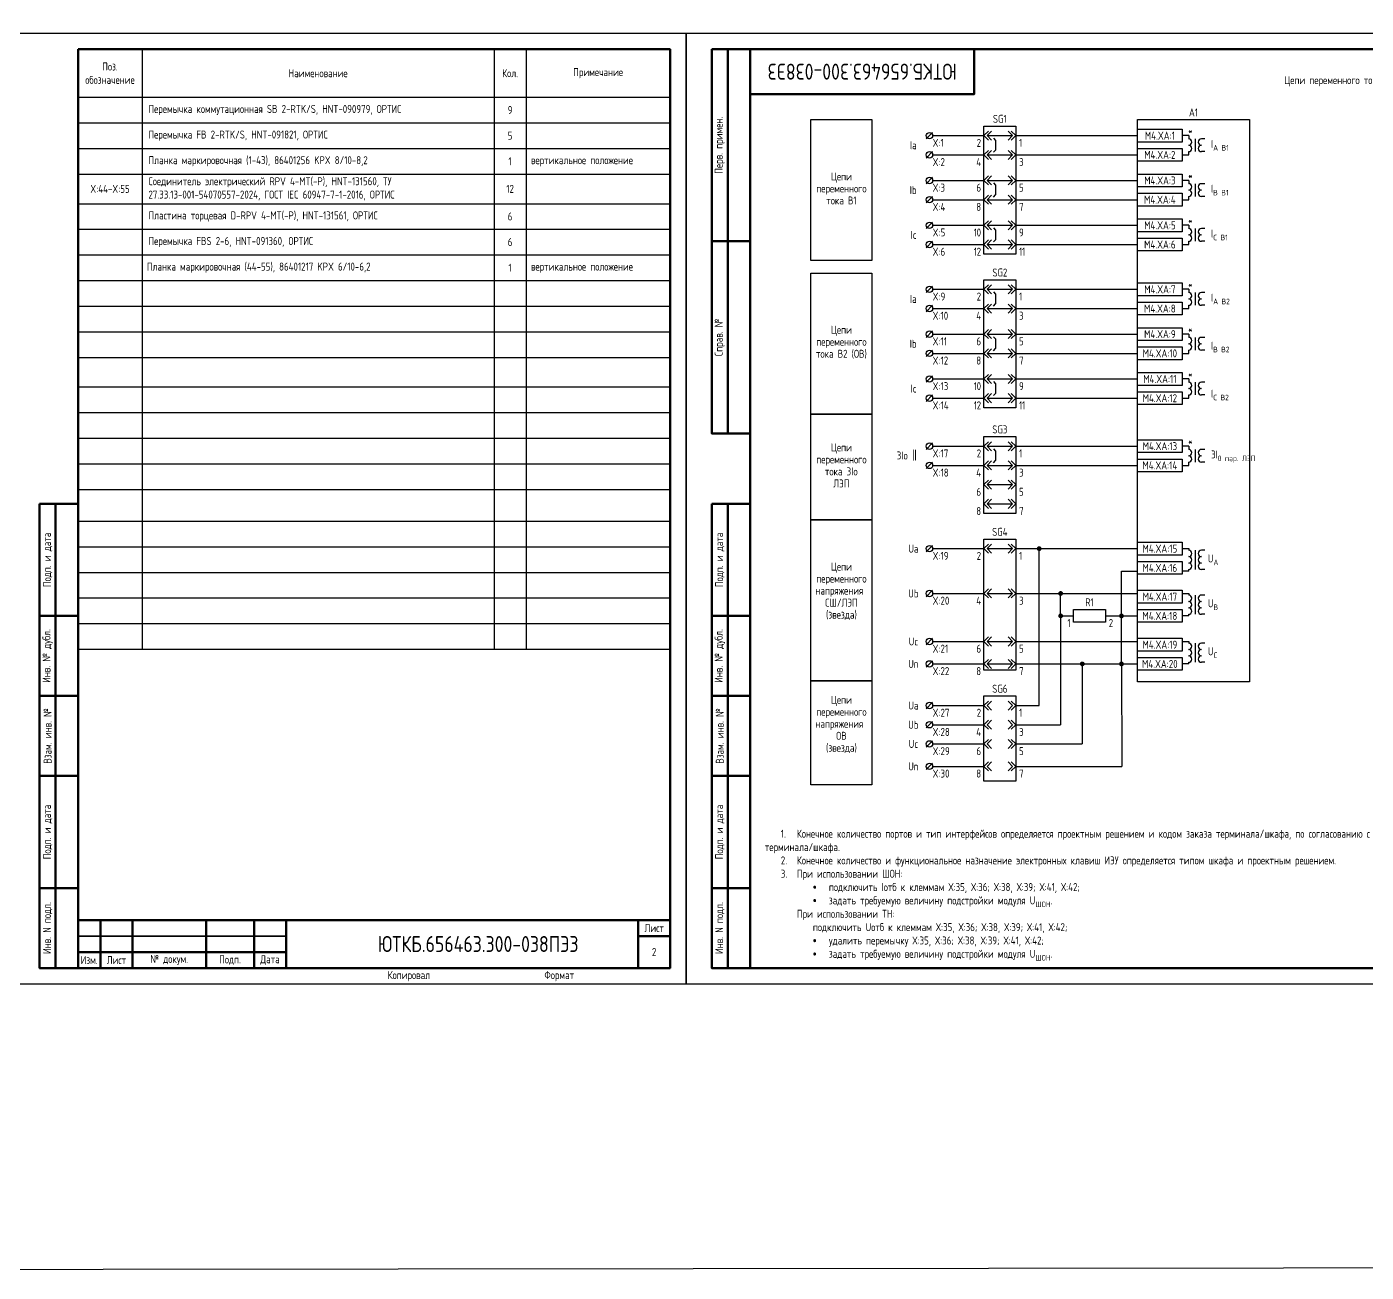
# Model space of a CAD drawing. Header units: millimetres. Extents: x -920 to 1754, y -90 to 589.
# Drawn here: x -206 to 212.5, y -90 to 299 of the extents above; entities that cross this region are included whole.
import ezdxf

# ---------------------------------------------------------------- set-up
doc = ezdxf.new("R2010")
doc.units = ezdxf.units.MM
doc.styles.add('Gost_type_A', font='GOST_0.TTF')

# ---------------------------------------------------------------- blocks, each defined once
blk = doc.blocks.new('Штамп угловой верхний')
at = {"lineweight": 50}
blk.add_lwpolyline([(0, 0), (70, 0), (70, -14), (0, -14)], close=True, dxfattribs=at)
blk = doc.blocks.new('Формат_А3')
blk.add_lwpolyline([(-420, 297), (0, 297), (0, 0), (-420, 0)], close=True)
at = {"lineweight": 50}
blk.add_lwpolyline([(-400, 292), (-5, 292), (-5, 5), (-400, 5)], close=True, dxfattribs=at)
blk = doc.blocks.new('Штамп левый верхний')
at = {"lineweight": 50}
for points in [[(-12, 0), (-7, 0), (-7, -60), (-12, -60)], [(-7, 0), (0, 0), (0, -60), (-7, -60)], [(-12, -60), (-7, -60), (-7, -120), (-12, -120)], [(-7, -60), (0, -60), (0, -120), (-7, -120)]]:
    blk.add_lwpolyline(points, close=True, dxfattribs=at)
at = {"char_height": 2.5, "width": 60, "attachment_point": 5, "rotation": 90, "style": 'Gost_type_A'}
for s, insert in [('Перв. примен.', (-9.5, -30)), ('Справ. №', (-9.5, -90))]:
    blk.add_mtext(s, dxfattribs=dict(at, insert=insert))
blk = doc.blocks.new('Штамп левый нижний')
at = {"lineweight": 50}
for points in [[(-12, 145), (-7, 145), (-7, 110), (-12, 110)], [(-7, 145), (0, 145), (0, 110), (-7, 110)], [(-12, 110), (-7, 110), (-7, 85), (-12, 85)], [(-7, 110), (0, 110), (0, 85), (-7, 85)], [(-12, 85), (-7, 85), (-7, 60), (-12, 60)], [(-7, 85), (0, 85), (0, 60), (-7, 60)], [(-12, 60), (-7, 60), (-7, 25), (-12, 25)], [(-7, 60), (0, 60), (0, 25), (-7, 25)], [(-12, 25), (-7, 25), (-7, 0), (-12, 0)], [(-7, 25), (0, 25), (0, 0), (-7, 0)]]:
    blk.add_lwpolyline(points, close=True, dxfattribs=at)
at = {"char_height": 2.5, "attachment_point": 5, "rotation": 90, "style": 'Gost_type_A'}
for s, insert, width in [('Подп. и дата', (-9.5, 127.5), 35), ('Инв. № дубл.', (-9.5, 97.5), 25), ('Взам. инв. №', (-9.5, 72.5), 25), ('Подп. и дата', (-9.5, 42.5), 35), ('Инв. N подл.', (-9.5, 12.5), 25)]:
    blk.add_mtext(s, dxfattribs=dict(at, insert=insert, width=width))
blk = doc.blocks.new('Формат_А4')
blk.add_lwpolyline([(0, 297), (0, 0), (-210, 0), (-210, 297)], close=True)
at = {"lineweight": 50}
blk.add_lwpolyline([(-190, 292), (-5, 292), (-5, 5), (-190, 5)], close=True, dxfattribs=at)
blk = doc.blocks.new('Штамп малый нижний')
at = {"lineweight": 50}
for points in [[(-185, 15), (-178, 15), (-178, 5), (-185, 5)], [(-178, 15), (-168, 15), (-168, 5), (-178, 5)], [(-168, 15), (-145, 15), (-145, 5), (-168, 5)], [(-145, 15), (-130, 15), (-130, 5), (-145, 5)], [(-130, 15), (-120, 15), (-120, 5), (-130, 5)], [(-120, 15), (-10, 15), (-10, 0), (-120, 0)], [(-10, 15), (0, 15), (0, 10), (-10, 10)], [(-10, 10), (0, 10), (0, 0), (-10, 0)], [(-185, 5), (-178, 5), (-178, 0), (-185, 0)], [(-178, 5), (-168, 5), (-168, 0), (-178, 0)], [(-168, 5), (-145, 5), (-145, 0), (-168, 0)], [(-145, 5), (-130, 5), (-130, 0), (-145, 0)], [(-130, 5), (-120, 5), (-120, 0), (-130, 0)]]:
    blk.add_lwpolyline(points, close=True, dxfattribs=at)
for points in [[(-185, 15), (-178, 15), (-178, 10), (-185, 10)], [(-178, 15), (-168, 15), (-168, 10), (-178, 10)], [(-168, 15), (-145, 15), (-145, 10), (-168, 10)], [(-145, 15), (-130, 15), (-130, 10), (-145, 10)], [(-130, 15), (-120, 15), (-120, 10), (-130, 10)], [(-185, 10), (-178, 10), (-178, 5), (-185, 5)], [(-178, 10), (-168, 10), (-168, 5), (-178, 5)], [(-168, 10), (-145, 10), (-145, 5), (-168, 5)], [(-145, 10), (-130, 10), (-130, 5), (-145, 5)], [(-130, 10), (-120, 10), (-120, 5), (-130, 5)]]:
    blk.add_lwpolyline(points, close=True)
at = {"char_height": 2.5, "style": 'Gost_type_A'}
for s, insert, width, attachment_point in [('Лист', (-5, 12.5), 10, 5), ('Изм.', (-181.5, 2.5), 7, 5), ('Лист', (-173, 2.5), 10, 5), ('№ докум.', (-156.5, 2.5), 23, 5), ('Подп.', (-137.5, 2.5), 15, 5), ('Дата', (-125, 2.5), 10, 5), ('Копировал', (-75, -2.53), 13.1202, 6), ('Формат', (-30, -2.53), 13.1202, 6)]:
    blk.add_mtext(s, dxfattribs=dict(at, insert=insert, width=width, attachment_point=attachment_point))
blk = doc.blocks.new('БИ_разъем')
for p, q in [((0, 0), (1.41, 1.41)), ((0, 0), (1.41, 1.41)), ((0, 0), (1.41, -1.41)), ((0, 0), (1.41, -1.41)), ((1, 0), (2.41, 1.41)), ((1, 0), (2.41, -1.41)), ((1, 0), (9, 0)), ((9, 0), (7.59, 1.41)), ((9, 0), (7.59, -1.41)), ((10, 0), (8.59, 1.41)), ((10, 0), (8.59, 1.41)), ((10, 0), (8.59, -1.41)), ((10, 0), (8.59, -1.41))]:
    blk.add_line(p, q)
blk = doc.blocks.new('БИ_перемычка')
for p, q in [((2.97, -0.79), (3.67, -1.5)), ((3.67, -1.5), (3.67, -4.5)), ((2.97, -5.21), (3.67, -4.5))]:
    blk.add_line(p, q)
blk = doc.blocks.new('*T17')
at = {"color": 0, "lineweight": -2, "transparency": 16777216}
for p, q in [((0, 0), (185, 0)), ((0, 0), (0, -15)), ((20, 0), (20, -15)), ((130, 0), (130, -15)), ((140, 0), (140, -15)), ((185, 0), (185, -15)), ((210, 0), (395, 0)), ((210, 0), (210, -15)), ((230, 0), (230, -15)), ((340, 0), (340, -15)), ((350, 0), (350, -15)), ((395, 0), (395, -15))]:
    blk.add_line(p, q, dxfattribs=at)
at = {"color": 0, "linetype": 'ByBlock', "lineweight": -2, "transparency": 16777216}
for p, q in [((0, -15), (185, -15)), ((0, -15), (0, -245.44)), ((20, -15), (20, -245.44)), ((130, -15), (130, -245.44)), ((140, -15), (140, -105.55)), ((185, -15), (185, -245.44)), ((210, -15), (395, -15)), ((210, -15), (210, -187.4)), ((230, -15), (230, -187.4)), ((340, -15), (340, -187.4)), ((350, -15), (350, -64.25)), ((395, -15), (395, -187.4)), ((210, -23), (395, -23)), ((0, -28.63), (185, -28.63)), ((210, -31), (395, -31)), ((0, -38.06), (185, -38.06)), ((210, -39), (395, -39)), ((0, -47.49), (185, -47.49)), ((210, -48.25), (395, -48.25)), ((0, -56.88), (185, -56.88)), ((210, -56.25), (395, -56.25)), ((0, -64.88), (185, -64.88)), ((210, -64.25), (395, -64.25)), ((350, -64.25), (350, -72.25)), ((0, -72.88), (185, -72.88)), ((210, -72.25), (395, -72.25)), ((350, -72.25), (350, -88.25)), ((0, -80.88), (185, -80.88)), ((210, -80.25), (395, -80.25)), ((0, -89.55), (185, -89.55)), ((210, -88.25), (395, -88.25)), ((350, -88.25), (350, -96.25)), ((0, -97.55), (185, -97.55)), ((210, -96.25), (395, -96.25)), ((350, -96.25), (350, -113.5)), ((0, -105.55), (185, -105.55)), ((140, -105.55), (140, -185.55)), ((210, -105.5), (395, -105.5)), ((0, -113.55), (185, -113.55)), ((210, -113.5), (395, -113.5)), ((350, -113.5), (350, -121.5)), ((0, -121.55), (185, -121.55)), ((210, -121.5), (395, -121.5)), ((350, -121.5), (350, -187.4)), ((0, -129.55), (185, -129.55)), ((210, -129.5), (395, -129.5)), ((0, -137.55), (185, -137.55)), ((210, -137.5), (395, -137.5)), ((0, -145.55), (185, -145.55)), ((210, -147.4), (395, -147.4)), ((0, -153.55), (185, -153.55)), ((210, -155.4), (395, -155.4)), ((0, -161.55), (185, -161.55)), ((210, -163.4), (395, -163.4)), ((0, -169.55), (185, -169.55)), ((210, -171.4), (395, -171.4)), ((0, -177.55), (185, -177.55)), ((210, -179.4), (395, -179.4)), ((0, -185.55), (185, -185.55)), ((140, -185.55), (140, -245.44)), ((210, -187.4), (395, -187.4)), ((0, -193.55), (185, -193.55)), ((0, -202.98), (185, -202.98)), ((0, -210.98), (185, -210.98)), ((0, -218.98), (185, -218.98)), ((0, -228.03), (185, -228.03)), ((0, -237.44), (185, -237.44)), ((0, -245.44), (185, -245.44))]:
    blk.add_line(p, q, dxfattribs=at)
at = {"transparency": 16777216, "char_height": 2.5, "style": 'Gost_type_A'}
for s, insert, width, attachment_point in [('Поз. обозначение', (10, -7.5), 17, 5), ('Поз. обозначение', (220, -7.5), 17, 5), ('Наименование', (75, -7.5), 107, 5), ('Кол.', (135, -7.5), 7, 5), ('Примечание', (162.5, -7.5), 42, 5), ('Наименование', (285, -7.5), 107, 5), ('Кол.', (345, -7.5), 7, 5), ('Примечание', (372.5, -7.5), 42, 5), ('Перемычка ПС 2-8, 15000020, СТЭЗ ', (21.5, -109.55), 107, 4), ('6', (135, -109.55), 7, 5), ('2', (135, -117.55), 7, 5), ('Планка маркировочная (1-14) (14,12,10,8,6,4,2; 13,11,9,7,5,3,1), 86401256 KPX 8/10-8,2', (21.5, -125.55), 107, 4), ('2', (135, -125.55), 7, 5), ('{\\C256;Блок испытательный, в составе:}', (21.5, -133.55), 107, 4), ('Блок базовый ЭПББ 4+1, 111505, ТУ 27.33.13-001-53942713-2023, ЭПРОМ', (21.5, -141.55), 107, 4), ('8', (135, -141.55), 7, 5), ('Крышка рабочая ЭПРК 4+1, 121505, ТУ 27.33.13-001-53942713-2023, ЭПРОМ', (21.5, -149.55), 107, 4), ('8', (135, -149.55), 7, 5), ('Холостая крышка ЭПХК 4+1, 141505, ТУ 27.33.13-001-53942713-2023, ЭПРОМ', (21.5, -157.55), 107, 4), ('2', (135, -157.55), 7, 5), ('Перемычка ПС 2-8, 15000020, СТЭЗ ', (21.5, -165.55), 107, 4), ('4', (135, -165.55), 7, 5), ('Планка маркировочная (1-10) (2,4.6,8,10; 1,3,5,7,9), 86401256 KPX 8/10-8,2', (21.5, -173.55), 107, 4), ('8', (135, -173.55), 7, 5), ('Планка маркировочная (1-10) (10,8,6,4,2; 9,7,5,3,1), 86401256 KPX 8/10-8,2', (21.5, -181.55), 107, 4), ('8', (135, -181.55), 7, 5)]:
    blk.add_mtext(s, dxfattribs=dict(at, insert=insert, width=width, attachment_point=attachment_point))
at = {"color": 0, "transparency": 16777216, "char_height": 2.5, "style": 'Gost_type_A'}
for s, insert, width, attachment_point in [('{\\C256;Интеллектуальное электронное устройство \\C5;ЮНИТ-М510-ВЧ-Р102-К101-В120-М179.0700-В101-С01.03\\C256;,\\PНЛПР.656122.602-XXX, }ООО Юнител Инжиниринг', (22, -21.81), 106, 4), ('A1', (10, -21.81), 18, 5), ('1', (135, -21.81), 7, 5), ('Перемычка коммутационная SB 2-RTK/S, HNT-090979, ОРТИС', (232, -19), 106, 4), ('9', (345, -19), 7, 5), ('Перемычка FB 2-RTK/S, HNT-091821, ОРТИС', (232, -27), 106, 4), ('5', (345, -27), 7, 5), ('A1.1', (10, -33.34), 18, 5), ('Блок интерфейсный {\\C5;ИЧМ ЮНИТ-ИЧМ-СУГР-К-С}, ТУ 27.12.23-609-61775353-2024,     ООО Юнител Инжиниринг', (22, -33.34), 106, 4), ('1', (135, -33.34), 7, 5), ('{\\C256;Планка маркировочная} (1-43), 86401256 KPX 8/10-8,2', (232, -35), 106, 4), ('1', (345, -35), 7, 5), ('вертикальное положение', (351.5, -35), 42, 4), ('A2', (10, -42.78), 18, 5), ('{\\C256;Приемопередатчик высокочастотных защит универсальный ПВЗУ-ЕК, ООО "Уралэнергосервис"                            }', (22, -42.78), 106, 4), ('1', (135, -42.78), 7, 5), ('Соединитель электрический RPV 4-MT(-P), HNT-131560, ТУ 27.33.13-001-54070557-2024, ГОСТ IEC 60947-7-1-2016, ОРТИС ', (232, -43.62), 106, 4), ('X:44-X:55', (220, -43.62), 18, 5), ('12', (345, -43.62), 7, 5), ('Светильник светодиодный ЖКХ-08 Д с кабелем 3 м, 5000 К,\\PТУ 3461-009-01281952-2018, Фокус ', (22, -52.19), 106, 4), ('EL1', (10, -52.19), 18, 5), ('1', (135, -52.19), 7, 5), ('Пластина торцевая D-RPV 4-MT(-P), HNT-131561, ОРТИС', (232, -52.25), 106, 4), ('6', (345, -52.25), 7, 5), ('HL1', (10, -60.88), 18, 5), ('{\\C256;Лампа СКЛ 14Н-2-Ж-2-220 П Ч IP65 ЯШГК.433137.068 ТУ, Протон-Импульс}', (22, -60.88), 106, 4), ('1', (135, -60.88), 7, 5), ('Перемычка FBS 2-6, HNT-091360, ОРТИС', (232, -60.25), 106, 4), ('6', (345, -60.25), 7, 5), ('{\\C256;Планка маркировочная} (44-55), 86401217 KPX 6/10-6,2', (231.5, -68.25), 107, 4), ('R1', (10, -68.88), 18, 5), ('{\\C256;Резистор С5-35В, 16 Вт, 15 кОм, ±10%, ОЖО.467.541 ТУ, Кермет}', (22, -68.88), 106, 4), ('1', (135, -68.88), 7, 5), ('1', (345, -68.25), 7, 5), ('вертикальное положение', (351.5, -68.25), 42, 4), ('{\\C256;Резистор С5-35В, 16 Вт, 68 Ом, ±10%, ОЖО.467.541 ТУ, Кермет}', (22, -76.88), 106, 4), ('R2-R4', (10, -76.88), 18, 5), ('3', (135, -76.88), 7, 5), ('SG1, SG2', (10, -85.21), 18, 5), ('{\\C256;Блок испытательный, в составе:}', (22, -85.21), 106, 4), ('{\\C256;Блок базовый ЭПББ 6+1, 111507, ТУ 27.33.13-001-53942713-2023, НПП "ЭПРОМ"}', (22, -93.55), 106, 4), ('2', (135, -93.55), 7, 5), ('{\\C256;Крышка рабочая ЭПРК 6+1, 121507, ТУ 27.33.13-001-53942713-2023, НПП "ЭПРОМ"}', (22, -101.55), 106, 4), ('2', (135, -101.55), 7, 5), ('{\\C256;Планка маркировочная} (1-14) (2,4.6,8,10,12,14; 1,3,5,7,9,11,13){\\C256;, 86401256 KPX 8/10-8,2}', (21.5, -117.55), 107, 4), ('горизонтальное положение', (141.5, -117.55), 42, 4), ('горизонтальное положение', (141.5, -125.55), 42, 4), ('SG3-SG10', (10, -133.55), 18, 5), ('горизонтальное положение', (141.5, -173.55), 42, 4), ('горизонтальное положение', (141.5, -181.55), 42, 4), ('SQ1, SQ2', (10, -189.55), 18, 5), ('{\\C256;Выключатель путевой ВВП11-10А313-20У311, ТУ 3428-155-00216823-2005, ВНИИР }', (22, -189.55), 106, 4), ('2', (135, -189.55), 7, 5), ('{\\C256;Блок-приставка конденсаторная ЮНИТ-БК-02, ТУ 27.12.31-601-61775353-2016, }ООО Юнител Инжиниринг', (22, -198.26), 106, 4), ('UZ1', (10, -198.26), 18, 5), ('1', (135, -198.26), 7, 5), ('WE1', (10, -206.98), 18, 5), ('Кабель 3м 2х0,75, Фокус', (22, -206.98), 106, 4), ('1', (135, -206.98), 7, 5), ('{\\C256;в составе позиции} EL1', (141.5, -206.98), 42, 4), ('Провод ПВСнг(А)-LS 2х0,75, ГОСТ 7399-97', (22, -214.98), 106, 4), ('WE2', (10, -214.98), 18, 5), ('4', (135, -214.98), 7, 5), ('{\\C256;м}', (141.5, -214.98), 42, 4), ('{\\C256;Патч-корд экранированный, категории 5е, FTP серый PC-FTP-RJ45-Cat.5e-1,5m-LSZH, 8871c, Cabeus}', (22, -223.5), 106, 4), ('WE3', (10, -223.5), 18, 5), ('1', (135, -223.5), 7, 5), ('Соединитель электрический RUT 6-RTK/S, HNT-090374, ТУ 27.33.13-001-54070557-2024, ГОСТ IEC 60947-7-1-2016, ОРТИС', (22, -232.73), 106, 4), ('X:1-X:43', (10, -232.73), 18, 5), ('43', (135, -232.73), 7, 5), ('Пластина торцевая D-RUT 6-RTK, HNT-090665, ОРТИС', (22, -241.44), 106, 4), ('10', (135, -241.44), 7, 5)]:
    blk.add_mtext(s, dxfattribs=dict(at, insert=insert, width=width, attachment_point=attachment_point))
blk = doc.blocks.new('POINT')
at = {"const_width": 0.75}
blk.add_lwpolyline([(-0.375, 0, 1), (0.375, 0, 1)], format="xyb", close=True, dxfattribs=at)
blk = doc.blocks.new('БИ_разъем_холост')
for p, q in [((0, 0), (1.41, 1.41)), ((0, 0), (1.41, 1.41)), ((0, 0), (1.41, -1.41)), ((0, 0), (1.41, -1.41)), ((1, 0), (2.41, 1.41)), ((1, 0), (2.41, 1.41)), ((1, 0), (2.41, -1.41)), ((1, 0), (2.41, -1.41)), ((9, 0), (7.59, 1.41)), ((9, 0), (7.59, 1.41)), ((9, 0), (7.59, -1.41)), ((9, 0), (7.59, -1.41)), ((10, 0), (8.59, 1.41)), ((10, 0), (8.59, 1.41)), ((10, 0), (8.59, -1.41)), ((10, 0), (8.59, -1.41))]:
    blk.add_line(p, q)
blk = doc.blocks.new('*T27')
at = {"color": 0, "lineweight": -2, "transparency": 16777216}
for p, q in [((0, 0), (185, 0)), ((0, 0), (0, -15)), ((20, 0), (20, -15)), ((130, 0), (130, -15)), ((140, 0), (140, -15)), ((185, 0), (185, -15))]:
    blk.add_line(p, q, dxfattribs=at)
at = {"color": 0, "linetype": 'ByBlock', "lineweight": -2, "transparency": 16777216}
for p, q in [((0, -15), (185, -15)), ((0, -15), (0, -187.4)), ((20, -15), (20, -187.4)), ((130, -15), (130, -187.4)), ((140, -15), (140, -64.25)), ((185, -15), (185, -187.4)), ((0, -23), (185, -23)), ((0, -31), (185, -31)), ((0, -39), (185, -39)), ((0, -48.25), (185, -48.25)), ((0, -56.25), (185, -56.25)), ((0, -64.25), (185, -64.25)), ((140, -64.25), (140, -72.25)), ((0, -72.25), (185, -72.25)), ((140, -72.25), (140, -88.25)), ((0, -80.25), (185, -80.25)), ((0, -88.25), (185, -88.25)), ((140, -88.25), (140, -96.25)), ((0, -96.25), (185, -96.25)), ((140, -96.25), (140, -113.5)), ((0, -105.5), (185, -105.5)), ((0, -113.5), (185, -113.5)), ((140, -113.5), (140, -121.5)), ((0, -121.5), (185, -121.5)), ((140, -121.5), (140, -187.4)), ((0, -129.5), (185, -129.5)), ((0, -137.5), (185, -137.5)), ((0, -147.4), (185, -147.4)), ((0, -155.4), (185, -155.4)), ((0, -163.4), (185, -163.4)), ((0, -171.4), (185, -171.4)), ((0, -179.4), (185, -179.4)), ((0, -187.4), (185, -187.4))]:
    blk.add_line(p, q, dxfattribs=at)
at = {"transparency": 16777216, "char_height": 2.5, "attachment_point": 5, "style": 'Gost_type_A'}
for s, insert, width in [('Поз. обозначение', (10, -7.5), 17), ('Наименование', (75, -7.5), 107), ('Кол.', (135, -7.5), 7), ('Примечание', (162.5, -7.5), 42)]:
    blk.add_mtext(s, dxfattribs=dict(at, insert=insert, width=width))
at = {"color": 0, "transparency": 16777216, "char_height": 2.5, "style": 'Gost_type_A'}
for s, insert, width, attachment_point in [('Перемычка коммутационная SB 2-RTK/S, HNT-090979, ОРТИС', (22, -19), 106, 4), ('9', (135, -19), 7, 5), ('Перемычка FB 2-RTK/S, HNT-091821, ОРТИС', (22, -27), 106, 4), ('5', (135, -27), 7, 5), ('{\\C256;Планка маркировочная} (1-43), 86401256 KPX 8/10-8,2', (22, -35), 106, 4), ('1', (135, -35), 7, 5), ('вертикальное положение', (141.5, -35), 42, 4), ('Соединитель электрический RPV 4-MT(-P), HNT-131560, ТУ 27.33.13-001-54070557-2024, ГОСТ IEC 60947-7-1-2016, ОРТИС ', (22, -43.62), 106, 4), ('X:44-X:55', (10, -43.62), 18, 5), ('12', (135, -43.62), 7, 5), ('Пластина торцевая D-RPV 4-MT(-P), HNT-131561, ОРТИС', (22, -52.25), 106, 4), ('6', (135, -52.25), 7, 5), ('Перемычка FBS 2-6, HNT-091360, ОРТИС', (22, -60.25), 106, 4), ('6', (135, -60.25), 7, 5), ('{\\C256;Планка маркировочная} (44-55), 86401217 KPX 6/10-6,2', (21.5, -68.25), 107, 4), ('1', (135, -68.25), 7, 5), ('вертикальное положение', (141.5, -68.25), 42, 4)]:
    blk.add_mtext(s, dxfattribs=dict(at, insert=insert, width=width, attachment_point=attachment_point))

msp = doc.modelspace()

# ---------------------------------------------------------------- linework, layer by layer
for p, q in [((77, 266), (75, 264)), ((77, 265), (93, 265)), ((103, 265), (141, 265)), ((157, 265), (155, 265)), ((77, 260), (75, 258)), ((77.01, 259), (92.83, 259)), ((103, 259), (141, 259)), ((155, 259), (157, 259)), ((77, 252), (75, 250)), ((77.01, 251), (92.83, 251)), ((103, 251), (141, 251)), ((157, 251), (155, 251)), ((77, 246), (75, 244)), ((77.01, 245), (92.83, 245)), ((103, 245), (141, 245)), ((155, 245), (157, 245)), ((77, 238), (75, 236)), ((77.01, 237), (92.83, 237)), ((103, 237), (141, 237)), ((157, 237), (155, 237)), ((77, 232), (75, 230)), ((77.01, 231), (92.83, 231)), ((103, 231), (141, 231)), ((155, 231), (157, 231)), ((77, 218), (75, 216)), ((77, 217), (93, 217)), ((103, 217), (141, 217)), ((157, 217), (155, 217)), ((77, 212), (75, 210)), ((77.01, 211), (92.83, 211)), ((103, 211), (141, 211)), ((155, 211), (157, 211)), ((77, 204), (75, 202)), ((77.01, 203), (92.83, 203)), ((103, 203), (141, 203)), ((157, 203), (155, 203)), ((77, 198), (75, 196)), ((77.01, 197), (92.83, 197)), ((103, 197), (141, 197)), ((155, 197), (157, 197)), ((77, 190), (75, 188)), ((77.01, 189), (92.83, 189)), ((103, 189), (141, 189)), ((157, 189), (155, 189)), ((77, 184), (75, 182)), ((77.01, 183), (92.83, 183)), ((103, 183), (141, 183)), ((155, 183), (157, 183)), ((77, 169), (75, 167)), ((77, 168), (93, 168)), ((103, 168), (141, 168)), ((157, 168), (155, 168)), ((77, 163), (75, 161)), ((77.01, 162), (92.83, 162)), ((103, 162), (141, 162)), ((155, 162), (157, 162)), ((77, 137), (75, 135)), ((77.01, 136), (93, 136)), ((103, 136), (141, 136)), ((110.3, 87), (110.3, 136)), ((136, 100), (136, 129)), ((136, 129), (141, 129)), ((77, 123), (75, 121)), ((77.01, 122), (93, 122)), ((103, 122), (141, 122)), ((117, 115), (117, 122)), ((117, 115), (121, 115)), ((117, 115), (117, 81)), ((131, 115), (141, 115)), ((77, 108), (75, 106)), ((77.01, 107), (93, 107)), ((103, 107), (141, 107)), ((77, 101), (75, 99)), ((77.01, 100), (93, 100)), ((103, 100), (141, 100)), ((117, 100), (123.76, 100)), ((123.76, 100), (123.76, 75)), ((136, 100), (136.08, 68)), ((77, 88), (75, 86)), ((77.01, 87), (93, 87)), ((103, 87), (110.3, 87)), ((77, 82), (75, 80)), ((77.01, 81), (93, 81)), ((103, 81), (103, 75)), ((103, 81), (117, 81)), ((77, 76), (75, 74)), ((77.01, 75), (93, 75)), ((103, 75), (123.76, 75)), ((77, 69), (75, 67)), ((77.01, 68), (93, 68)), ((103, 68), (136.08, 68))]:
    msp.add_line(p, q)
at = {"ltscale": 4}
for p, q in [((157, 265), (157, 264)), ((157, 264.5), (157, 264)), ((159, 264), (159, 260)), ((159, 264), (159, 260)), ((162, 264), (161, 264)), ((162, 264), (161, 264)), ((157, 259), (157, 260)), ((162, 260), (161, 260)), ((162, 260), (161, 260)), ((157, 251), (157, 250)), ((157, 250.5), (157, 250)), ((159, 250), (159, 246)), ((159, 250), (159, 246)), ((162, 250), (161, 250)), ((162, 250), (161, 250)), ((157, 245), (157, 246)), ((162, 246), (161, 246)), ((162, 246), (161, 246)), ((157, 237), (157, 236)), ((157, 236.5), (157, 236)), ((159, 236), (159, 232)), ((159, 236), (159, 232)), ((162, 236), (161, 236)), ((162, 236), (161, 236)), ((157, 231), (157, 232)), ((162, 232), (161, 232)), ((162, 232), (161, 232)), ((157, 217), (157, 216)), ((157, 216.5), (157, 216)), ((159, 216), (159, 212)), ((159, 216), (159, 212)), ((162, 216), (161, 216)), ((162, 216), (161, 216)), ((157, 211), (157, 212)), ((162, 212), (161, 212)), ((162, 212), (161, 212)), ((157, 203), (157, 202)), ((157, 202.5), (157, 202)), ((159, 202), (159, 198)), ((159, 202), (159, 198)), ((162, 202), (161, 202)), ((162, 202), (161, 202)), ((157, 197), (157, 198)), ((162, 198), (161, 198)), ((162, 198), (161, 198)), ((157, 189), (157, 188)), ((157, 188.5), (157, 188)), ((159, 188), (159, 184)), ((159, 188), (159, 184)), ((162, 188), (161, 188)), ((162, 188), (161, 188)), ((157, 183), (157, 184)), ((162, 184), (161, 184)), ((162, 184), (161, 184)), ((157, 168), (157, 167)), ((157, 167.5), (157, 167)), ((159, 167), (159, 163)), ((159, 167), (159, 163)), ((162, 167), (161, 167)), ((162, 167), (161, 167)), ((157, 162), (157, 163)), ((162, 163), (161, 163)), ((162, 163), (161, 163)), ((155, 136), (157, 136)), ((157, 136), (157, 135.5)), ((157, 136), (157, 135.5)), ((159, 135.5), (159, 131.5)), ((162, 135.5), (161, 135.5)), ((159, 133.5), (159, 129.5)), ((157, 129), (155, 129)), ((157, 129), (157, 129.5)), ((162, 129.5), (161, 129.5)), ((155, 122), (157, 122)), ((157, 122), (157, 121.5)), ((157, 122), (157, 121.5)), ((159, 121.5), (159, 117.5)), ((162, 121.5), (161, 121.5)), ((159, 119.5), (159, 115.5)), ((157, 115), (155, 115)), ((157, 115), (157, 115.5)), ((162, 115.5), (161, 115.5)), ((155, 107), (157, 107)), ((157, 107), (157, 106.5)), ((157, 107), (157, 106.5)), ((159, 106.5), (159, 102.5)), ((162, 106.5), (161, 106.5)), ((157, 100), (157, 100.5)), ((159, 104.5), (159, 100.5)), ((162, 100.5), (161, 100.5)), ((157, 100), (155, 100))]:
    msp.add_line(p, q, dxfattribs=at)
at = {"color": 94, "lineweight": 30}
msp.add_lwpolyline([(-920, 586), (1754.28, 589), (1754.28, -87), (-920, -90)], close=True, dxfattribs=at)
for points in [[(58, 226), (39, 226), (39, 270), (58, 270)], [(93, 268), (103, 268), (103, 228), (93, 228)], [(141, 270), (176, 270), (176, 94.43), (141, 94.43)], [(141, 267), (155, 267), (155, 263), (141, 263)], [(141, 261), (155, 261), (155, 257), (141, 257)], [(141, 253), (155, 253), (155, 249), (141, 249)], [(141, 247), (155, 247), (155, 243), (141, 243)], [(141, 239), (155, 239), (155, 235), (141, 235)], [(141, 233), (155, 233), (155, 229), (141, 229)], [(58, 178), (39, 178), (39, 222), (58, 222)], [(93, 220), (103, 220), (103, 180), (93, 180)], [(141, 219), (155, 219), (155, 215), (141, 215)], [(141, 213), (155, 213), (155, 209), (141, 209)], [(141, 205), (155, 205), (155, 201), (141, 201)], [(141, 199), (155, 199), (155, 195), (141, 195)], [(141, 191), (155, 191), (155, 187), (141, 187)], [(141, 185), (155, 185), (155, 181), (141, 181)], [(58, 145), (39, 145), (39, 178), (58, 178)], [(93, 171), (103, 171), (103, 147), (93, 147)], [(141, 170), (155, 170), (155, 166), (141, 166)], [(141, 164), (155, 164), (155, 160), (141, 160)], [(58, 94.68), (39, 94.68), (39, 145), (58, 145)], [(93, 139), (103, 139), (103, 98), (93, 98)], [(141, 138), (155, 138), (155, 134), (141, 134)], [(141, 132), (155, 132), (155, 128), (141, 128)], [(141, 123), (155, 123), (155, 119), (141, 119)], [(121, 117), (131, 117), (131, 113), (121, 113)], [(141, 117), (155, 117), (155, 113), (141, 113)], [(141, 108), (155, 108), (155, 104), (141, 104)], [(141, 102), (155, 102), (155, 98), (141, 98)], [(58, 62.28), (39, 62.28), (39, 94.68), (58, 94.68)], [(93, 90), (103, 90), (103, 63.37), (93, 63.37)]]:
    msp.add_lwpolyline(points, close=True)
for centre in [(76, 265), (76, 259), (76, 251), (76, 245), (76, 237), (76, 231), (76, 217), (76, 211), (76, 203), (76, 197), (76, 189), (76, 183), (76, 168), (76, 162), (76, 136), (76, 122), (76, 107), (76, 100), (76, 87), (76, 81), (76, 75), (76, 68)]:
    msp.add_circle(centre, 1)
at = {"ltscale": 4}
for centre, start, end in [((157, 263), 270, 90), ((157, 263), 270, 90), ((161, 263), 90, 270), ((161, 263), 90, 270), ((157, 261), 270, 90), ((157, 261), 270, 90), ((161, 261), 90, 270), ((161, 261), 90, 270), ((157, 249), 270, 90), ((157, 249), 270, 90), ((157, 247), 270, 90), ((157, 247), 270, 90), ((161, 249), 90, 270), ((161, 249), 90, 270), ((161, 247), 90, 270), ((161, 247), 90, 270), ((157, 235), 270, 90), ((157, 235), 270, 90), ((161, 235), 90, 270), ((161, 235), 90, 270), ((157, 233), 270, 90), ((157, 233), 270, 90), ((161, 233), 90, 270), ((161, 233), 90, 270), ((157, 215), 270, 90), ((157, 215), 270, 90), ((157, 213), 270, 90), ((157, 213), 270, 90), ((161, 215), 90, 270), ((161, 215), 90, 270), ((161, 213), 90, 270), ((161, 213), 90, 270), ((157, 201), 270, 90), ((157, 201), 270, 90), ((161, 201), 90, 270), ((161, 201), 90, 270), ((157, 199), 270, 90), ((157, 199), 270, 90), ((161, 199), 90, 270), ((161, 199), 90, 270), ((157, 187), 270, 90), ((157, 187), 270, 90), ((157, 185), 270, 90), ((157, 185), 270, 90), ((161, 187), 90, 270), ((161, 187), 90, 270), ((161, 185), 90, 270), ((161, 185), 90, 270), ((157, 166), 270, 90), ((157, 166), 270, 90), ((157, 164), 270, 90), ((157, 164), 270, 90), ((161, 166), 90, 270), ((161, 166), 90, 270), ((161, 164), 90, 270), ((161, 164), 90, 270), ((157, 134.5), 270, 90), ((161, 134.5), 90, 270), ((161, 134.5), 90, 270), ((157, 132.5), 270, 90), ((157, 130.5), 270, 90), ((161, 132.5), 90, 270), ((161, 132.5), 90, 270), ((161, 130.5), 90, 270), ((157, 120.5), 270, 90), ((161, 120.5), 90, 270), ((161, 120.5), 90, 270), ((157, 118.5), 270, 90), ((157, 116.5), 270, 90), ((161, 118.5), 90, 270), ((161, 118.5), 90, 270), ((161, 116.5), 90, 270), ((157, 105.5), 270, 90), ((161, 105.5), 90, 270), ((161, 105.5), 90, 270), ((157, 103.5), 270, 90), ((157, 101.5), 270, 90), ((161, 103.5), 90, 270), ((161, 103.5), 90, 270), ((161, 101.5), 90, 270)]:
    msp.add_arc(centre, 1, start, end, dxfattribs=at)

# ---------------------------------------------------------------- block references
at = {"color": 1}
for name, p in [('Формат_А4', (0, 0)), ('Формат_А3', (420, 0)), ('Штамп левый верхний', (20, 292)), ('Штамп левый нижний', (-190, 5)), ('Штамп левый нижний', (20, 5)), ('Штамп малый нижний', (-5, 5))]:
    msp.add_blockref(name, p, dxfattribs=at)
for name, p in [('*T17', (-400, 292)), ('*T27', (-190, 292)), ('Штамп угловой верхний', (20, 292)), ('БИ_разъем', (93, 265)), ('БИ_перемычка', (93, 265)), ('БИ_разъем', (93, 259)), ('БИ_разъем', (93, 251)), ('БИ_перемычка', (93, 251)), ('БИ_разъем', (93, 245)), ('БИ_разъем', (93, 237)), ('БИ_перемычка', (93, 237)), ('БИ_разъем', (93, 231)), ('БИ_разъем', (93, 217)), ('БИ_перемычка', (93, 217)), ('БИ_разъем', (93, 211)), ('БИ_разъем', (93, 203)), ('БИ_перемычка', (93, 203)), ('БИ_разъем', (93, 197)), ('БИ_разъем', (93, 189)), ('БИ_разъем', (93, 183)), ('БИ_перемычка', (93, 189)), ('БИ_разъем', (93, 168)), ('БИ_разъем', (93, 162)), ('БИ_перемычка', (93, 168)), ('БИ_разъем', (93, 156)), ('БИ_разъем', (93, 150)), ('БИ_разъем', (93, 136)), ('POINT', (110.3, 136)), ('БИ_разъем', (93, 122)), ('POINT', (117, 122)), ('POINT', (117, 115)), ('POINT', (136, 115)), ('БИ_разъем', (93, 107)), ('БИ_разъем', (93, 100)), ('POINT', (123.76, 100)), ('POINT', (136, 100)), ('БИ_разъем_холост', (93, 87)), ('БИ_разъем_холост', (93, 81)), ('БИ_разъем_холост', (93, 75)), ('БИ_разъем_холост', (93, 68))]:
    msp.add_blockref(name, p)

# ---------------------------------------------------------------- texts
at = {"insert": (55, 285), "char_height": 5, "width": 70, "attachment_point": 5, "rotation": 180, "style": 'Gost_type_A'}
msp.add_mtext('ЮТКБ.656463.300-038Э3', dxfattribs=at)
at = {"char_height": 2.5, "line_spacing_factor": 0.9, "style": 'Gost_type_A'}
for s, insert, width, attachment_point in [('Цепи переменного тока и напряжения', (211.67, 282), 197.5, 5), ('A1', (158.5, 271), 35, 8), ('SG1', (98, 269), 10, 8), ('X:1', (77, 264), 10, 1), ('{\\T0.9;2}', (92, 264), 5, 3), ('{\\T0.9;1}', (104, 264), 5, 1), ('Ia', (72, 262), 6, 6), ('X:2', (77, 258), 10, 1), ('{\\T0.9;4}', (92, 258), 5, 3), ('{\\T0.9;3}', (104, 258), 5, 1), ('Цепи переменного тока В1', (48.5, 248.5), 19, 5), ('Ib', (72, 248), 6, 6), ('X:3', (77, 250), 10, 1), ('{\\T0.9;6}', (92, 250), 5, 3), ('{\\T0.9;5}', (104, 250), 5, 1), ('X:4', (77, 244), 10, 1), ('{\\T0.9;8}', (92, 244), 5, 3), ('{\\T0.9;7}', (104, 244), 5, 1), ('Ic', (72, 234), 6, 6), ('X:5', (77, 236), 10, 1), ('{\\T0.9;10}', (92, 236), 5, 3), ('{\\T0.9;9}', (104, 236), 5, 1), ('X:6', (77, 230), 10, 1), ('{\\T0.9;12}', (92, 230), 5, 3), ('{\\T0.9;11}', (104, 230), 5, 1), ('SG2', (98, 221), 10, 8), ('Ia', (72, 214), 6, 6), ('X:9', (77, 216), 10, 1), ('{\\T0.9;2}', (92, 216), 5, 3), ('{\\T0.9;1}', (104, 216), 5, 1), ('X:10', (77, 210), 10, 1), ('{\\T0.9;4}', (92, 210), 5, 3), ('{\\T0.9;3}', (104, 210), 5, 1), ('Цепи переменного тока В2 (ОВ)', (48.5, 200.5), 19, 5), ('Ib', (72, 200), 6, 6), ('X:11', (77, 202), 10, 1), ('{\\T0.9;6}', (92, 202), 5, 3), ('{\\T0.9;5}', (104, 202), 5, 1), ('X:12', (77, 196), 10, 1), ('{\\T0.9;8}', (92, 196), 5, 3), ('{\\T0.9;7}', (104, 196), 5, 1), ('Ic', (72, 186), 6, 6), ('X:13', (77, 188), 10, 1), ('{\\T0.9;10}', (92, 188), 5, 3), ('{\\T0.9;9}', (104, 188), 5, 1), ('X:14', (77, 182), 10, 1), ('{\\T0.9;12}', (92, 182), 5, 3), ('{\\T0.9;11}', (104, 182), 5, 1), ('SG3', (98, 172), 10, 8), ('Цепи переменного тока 3Io \\PЛЭП', (48.5, 162), 19, 5), ('3Io {\\H1.08333x;||}', (72, 165), 8, 6), ('X:17', (77, 167), 10, 1), ('{\\T0.9;2}', (92, 167), 5, 3), ('{\\T0.9;1}', (104, 167), 5, 1), ('X:18', (77, 161), 10, 1), ('{\\T0.9;4}', (92, 161), 5, 3), ('{\\T0.9;3}', (104, 161), 5, 1), ('{\\T0.9;6}', (92, 155), 5, 3), ('{\\T0.9;5}', (104, 155), 5, 1), ('{\\T0.9;8}', (92, 149), 5, 3), ('{\\T0.9;7}', (104, 149), 5, 1), ('SG4', (98, 140), 10, 8), ('Ua', (71, 136), 6, 5), ('X:19', (77, 135), 8, 1), ('{\\T0.9;2}', (92, 135), 5, 3), ('{\\T0.9;1}', (104, 135), 5, 1), ('Цепи переменного напряжения  СШ/ЛЭП\\P(звезда)', (48.5, 122.69), 19, 5), ('Ub', (71, 122), 6, 5), ('X:20', (77, 121), 8, 1), ('{\\T0.9;4}', (92, 121), 5, 3), ('{\\T0.9;3}', (104, 121), 5, 1), ('R1', (126, 118), 10, 8), ('{\\T0.9;1}', (120, 114), 5, 3), ('{\\T0.9;2}', (132, 114), 5, 1), ('Uc', (71, 107), 6, 5), ('X:21', (77, 106), 8, 1), ('{\\T0.9;6}', (92, 106), 5, 3), ('{\\T0.9;5}', (104, 106), 5, 1), ('Un', (71, 100), 6, 5), ('X:22', (77, 99), 8, 1), ('{\\T0.9;8}', (92, 99), 5, 3), ('{\\T0.9;7}', (104, 99), 5, 1), ('SG6', (98, 91), 10, 8), ('Цепи переменного напряжения  ОВ\\P(звезда)', (48.5, 81.09), 19, 5), ('Ua', (71, 87), 6, 5), ('X:27', (77, 86), 8, 1), ('{\\T0.9;2}', (92, 86), 5, 3), ('{\\T0.9;1}', (104, 86), 5, 1), ('Ub', (71, 81), 6, 5), ('X:28', (77, 80), 8, 1), ('{\\T0.9;4}', (92, 80), 5, 3), ('{\\T0.9;3}', (104, 80), 5, 1), ('Uc', (71, 75), 6, 5), ('X:29', (77, 74), 8, 1), ('{\\T0.9;6}', (92, 74), 5, 3), ('{\\T0.9;5}', (104, 74), 5, 1), ('Un', (71, 68), 6, 5), ('X:30', (77, 67), 8, 1), ('{\\T0.9;8}', (92, 67), 5, 3), ('{\\T0.9;7}', (104, 67), 5, 1)]:
    msp.add_mtext(s, dxfattribs=dict(at, insert=insert, width=width, attachment_point=attachment_point))
at = {"style": 'Gost_type_A'}
for s, insert, char_height, width, attachment_point in [('M4.XA:1', (148, 265), 2.5, 14, 5), ('*', (157.5, 266.5), 2.5, 3, 5), ('\\A1;I{\\H0.7x;\\S^ A B1;}', (164, 262), 2.5, 8, 4), ('M4.XA:2', (147.99, 259), 2.5, 14.018, 5), ('M4.XA:3', (148, 251), 2.5, 14, 5), ('*', (157.5, 252.5), 2.5, 3, 5), ('\\A1;I{\\H0.7x;\\S^ B B1;}', (164, 248), 2.5, 8, 4), ('M4.XA:4', (147.99, 244.99), 2.5, 14.018, 5), ('*', (157.5, 238.5), 2.5, 3, 5), ('M4.XA:5', (148, 237), 2.5, 14, 5), ('\\A1;I{\\H0.7x;\\S^ C B1;}', (164, 234), 2.5, 8, 4), ('M4.XA:6', (147.99, 230.99), 2.5, 14.018, 5), ('M4.XA:7', (148, 217), 2.5, 14, 5), ('*', (157.5, 218.5), 2.5, 3, 5), ('\\A1;I{\\H0.7x;\\S^ A В2;}', (164, 214), 2.5, 8, 4), ('M4.XA:8', (147.99, 210.99), 2.5, 14.018, 5), ('M4.XA:9', (148, 203), 2.5, 14, 5), ('*', (157.5, 204.5), 2.5, 3, 5), ('M4.XA:10', (147.99, 196.99), 2.5, 14.018, 5), ('\\A1;I{\\H0.7x;\\S^ В В2;}', (164, 199), 2.5, 8, 4), ('M4.XA:11', (148, 189), 2.5, 14, 5), ('*', (157.5, 190.5), 2.5, 3, 5), ('M4.XA:12', (147.99, 183), 2.5, 14.018, 5), ('\\A1;I{\\H0.7x;\\S^ C В2;}', (164, 184), 2.5, 8, 4), ('M4.XA:13', (148, 168.01), 2.5, 14, 5), ('*', (157.5, 169.5), 2.5, 3, 5), ('M4.XA:14', (147.99, 162), 2.5, 14.018, 5), ('\\A1;3I{\\H0.7x;\\S^ 0 пар. ЛЭП;}', (164, 165), 2.5, 14.005, 4), ('M4.XA:15', (148, 136), 2.5, 14, 5), ('\\A1;U{\\H0.7x;\\S^ A;}', (163, 132.5), 2.5, 12, 4), ('M4.XA:16', (147.99, 129.99), 2.5, 14.018, 5), ('M4.XA:17', (148, 121), 2.5, 14, 5), ('\\A1;U{\\H0.7x;\\S^ B;}', (163, 118.5), 2.5, 12, 4), ('M4.XA:18', (147.99, 114.99), 2.5, 14.018, 5), ('M4.XA:19', (148, 106), 2.5, 14, 5), ('\\A1;U{\\H0.7x;\\S^ C;}', (163, 103.5), 2.5, 12, 4), ('M4.XA:20', (147.99, 99.99), 2.5, 14.018, 5), ('\\A1;\\P\\P\\pxi2,t4;1.^IКонечное количество портов и тип интерфейсов определяется проектным решением и кодом заказа терминала/шкафа, по согласованию с производителем терминала/шкафа.\\P2.^IКонечное количество и функциональное назначение электронных клавиш ИЭУ определяется типом шкафа и проектным решением.\\P3.^IПри использовании ШОН:\\P\\pi6,t4,5,8;{\\fSymbol|b0|i0|c2|p18;·^I}подключить Iотб к клеммам Х:35, Х:36; Х:38, Х:39; Х:41, Х:42;\\P{\\fSymbol|b0|i0|c2|p18;·^I}задать требуемую величину подстройки модуля U{\\H0.7x;\\S^ ШОН;\\H1.42857x;.\\P\\pi4,t4;При использовании ТН:\\P\\pi6,t4,5,8;подключить Uотб к клеммам }Х:35, Х:36; Х:38, Х:39; Х:41, Х:42;{\\H1x;\\P{\\fSymbol|b0|i0|c2|p18;·^I}удалить перемычку }Х:35, Х:36; Х:38, Х:39; Х:41, Х:42{\\H1x;;\\P{\\fSymbol|b0|i0|c2|p18;·^I}задать требуемую величину подстройки модуля U\\H0.7x;\\S^ ШОН;\\H1.42857x;.}', (24.58, 7.34), 2.5, 183, 7), ('ЮТКБ.656463.300-038ПЭ3', (-65, 12.5), 5, 120, 5), ('2', (-10, 10), 2.5, 10, 5)]:
    msp.add_mtext(s, dxfattribs=dict(at, insert=insert, char_height=char_height, width=width, attachment_point=attachment_point))

doc.saveas('drawing.dxf')
